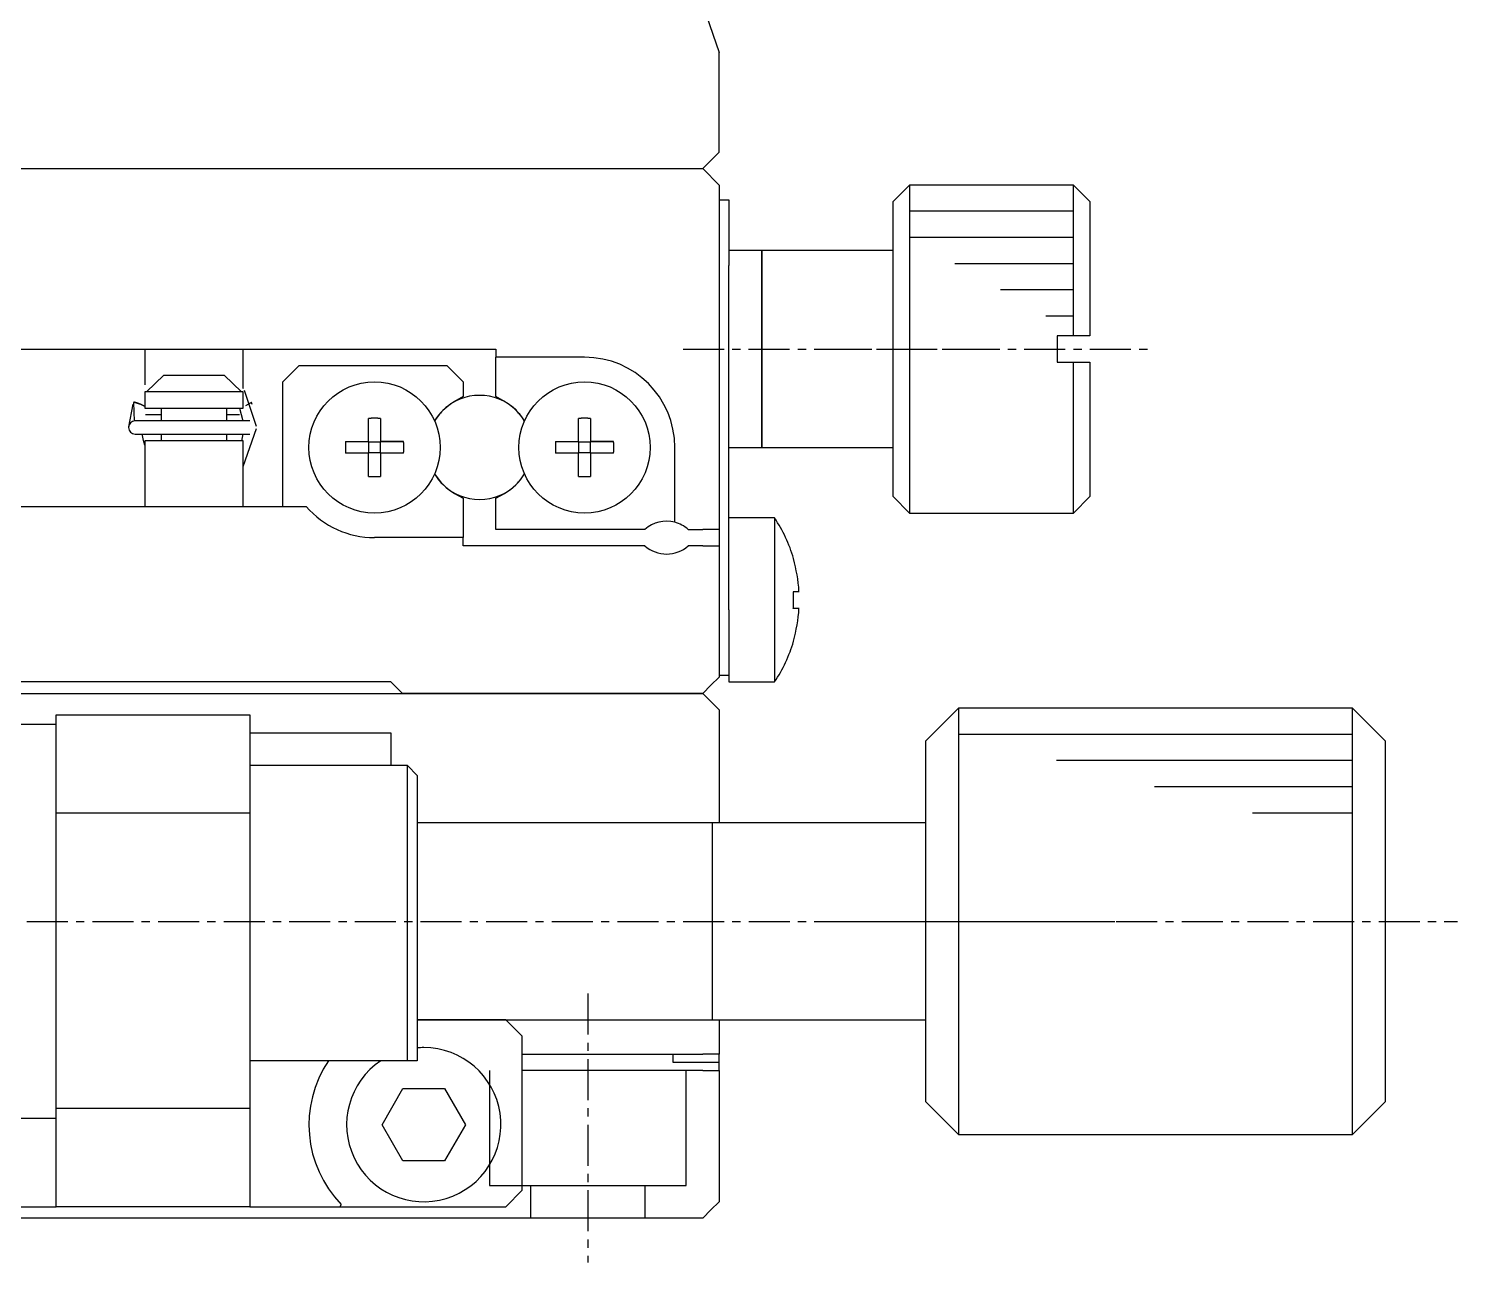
# Model space of a CAD drawing. Extents: x 85 to 291, y 58 to 217.
# Drawn here: x 247.05 to 290.6, y 106.46 to 144.08 of the extents above; entities that cross this region are included whole.
import ezdxf

# ---------------------------------------------------------------- set-up
doc = ezdxf.new("R2010")
doc.units = 0
doc.linetypes.add('CENTER', pattern=[2, 1.25, -0.25, 0.25, -0.25])
doc.layers.get('0').update_dxf_attribs({"linetype": 'CONTINUOUS'})
doc.layers.add('CENTER', color=1, linetype='CENTER')

msp = doc.modelspace()

# ---------------------------------------------------------------- linework, layer by layer
at = {"color": 7, "linetype": 'CONTINUOUS'}
for p, q in [((266.848, 146.994), (268.098, 143.348)), ((268.098, 140.306), (268.098, 143.348)), ((268.098, 140.306), (267.598, 139.806)), ((237.598, 139.806), (267.598, 139.806)), ((245.398, 139.806), (253.398, 139.806)), ((253.398, 139.806), (267.598, 139.806)), ((268.098, 139.306), (267.598, 139.806)), ((268.098, 139.306), (268.098, 128.806)), ((273.898, 139.306), (273.398, 138.806)), ((273.898, 139.306), (273.898, 129.306)), ((278.898, 139.306), (273.898, 139.306)), ((278.898, 134.706), (278.898, 139.306)), ((279.398, 138.806), (278.898, 139.306)), ((268.098, 138.856), (268.398, 138.856)), ((268.398, 138.856), (268.398, 136.856)), ((273.398, 129.806), (273.398, 138.806)), ((279.398, 138.806), (279.398, 134.706)), ((269.398, 137.306), (268.398, 137.306)), ((269.398, 131.306), (269.398, 137.306)), ((269.398, 137.306), (269.398, 131.306)), ((273.398, 137.306), (269.398, 137.306)), ((268.398, 126.356), (268.398, 136.856)), ((278.898, 134.706), (278.398, 134.706)), ((278.398, 134.706), (278.398, 133.906)), ((279.398, 134.706), (278.898, 134.706)), ((242.798, 134.306), (250.798, 134.306)), ((250.598, 134.306), (250.598, 133.211)), ((250.798, 134.306), (261.298, 134.306)), ((253.598, 133.098), (253.598, 134.306)), ((261.298, 134.306), (261.298, 134.056)), ((255.298, 133.806), (254.798, 133.306)), ((255.298, 133.806), (259.798, 133.806)), ((260.298, 133.306), (259.798, 133.806)), ((261.298, 132.857), (261.298, 134.056)), ((263.998, 134.056), (261.298, 134.056)), ((278.398, 133.906), (278.898, 133.906)), ((278.898, 133.906), (279.398, 133.906)), ((278.898, 129.306), (278.898, 133.906)), ((279.398, 133.906), (279.398, 129.806)), ((250.652, 133.006), (251.181, 133.506)), ((251.181, 133.506), (253.014, 133.506)), ((253.014, 133.506), (253.543, 133.006)), ((254.798, 129.506), (254.798, 133.306)), ((260.298, 133.306), (260.298, 132.857)), ((250.598, 133.006), (250.598, 132.506)), ((250.652, 133.006), (250.598, 133.006)), ((253.543, 133.006), (250.652, 133.006)), ((253.598, 133.006), (253.543, 133.006)), ((253.598, 133.096), (253.598, 133.097)), ((253.598, 132.506), (253.598, 133.006)), ((253.999, 131.94), (253.637, 133.045)), ((260.298, 132.857), (260.038, 132.707)), ((261.558, 132.707), (261.298, 132.857)), ((250.235, 132.62), (250.102, 131.938)), ((250.256, 132.676), (250.269, 132.11)), ((250.262, 132.686), (250.258, 132.676)), ((250.261, 132.685), (250.495, 132.617)), ((250.495, 132.617), (250.598, 132.56)), ((250.598, 132.506), (253.598, 132.506)), ((251.098, 132.506), (251.098, 132.113)), ((253.098, 132.113), (253.098, 132.506)), ((253.484, 132.506), (253.589, 132.113)), ((253.68, 132.585), (253.84, 132.679)), ((253.83, 132.668), (253.845, 132.675)), ((253.841, 132.684), (253.839, 132.686)), ((253.866, 132.619), (253.845, 132.676)), ((253.801, 132.113), (250.301, 132.113)), ((250.619, 132.306), (251.098, 132.306)), ((253.098, 132.306), (253.482, 132.306)), ((257.418, 131.486), (257.418, 132.193)), ((257.778, 132.193), (257.778, 131.486)), ((263.818, 131.486), (263.818, 132.193)), ((264.178, 132.193), (264.178, 131.486)), ((250.301, 131.713), (253.801, 131.713)), ((250.562, 131.478), (250.512, 131.713)), ((250.598, 131.506), (250.598, 129.506)), ((253.598, 131.506), (250.598, 131.506)), ((251.098, 131.713), (251.098, 131.506)), ((253.098, 131.506), (253.098, 131.713)), ((253.589, 131.713), (253.548, 131.506)), ((253.598, 130.729), (253.999, 131.883)), ((253.598, 129.506), (253.598, 131.506)), ((250.597, 131.371), (250.562, 131.478)), ((256.711, 131.486), (257.418, 131.486)), ((256.711, 131.486), (257.418, 131.486)), ((257.418, 131.126), (256.711, 131.126)), ((257.428, 131.476), (257.418, 131.486)), ((257.428, 131.137), (257.418, 131.126)), ((257.418, 130.42), (257.418, 131.126)), ((257.428, 131.476), (257.767, 131.476)), ((257.428, 131.137), (257.428, 131.476)), ((257.767, 131.137), (257.428, 131.137)), ((257.767, 131.476), (257.778, 131.486)), ((257.767, 131.476), (257.767, 131.137)), ((257.767, 131.137), (257.778, 131.126)), ((258.484, 131.486), (257.778, 131.486)), ((257.778, 131.486), (258.484, 131.486)), ((258.484, 131.126), (257.778, 131.126)), ((257.778, 131.126), (257.778, 130.42)), ((263.111, 131.486), (263.818, 131.486)), ((263.111, 131.486), (263.818, 131.486)), ((263.818, 131.126), (263.111, 131.126)), ((263.828, 131.476), (263.818, 131.486)), ((263.828, 131.137), (263.818, 131.126)), ((263.818, 130.42), (263.818, 131.126)), ((263.828, 131.476), (264.167, 131.476)), ((263.828, 131.137), (263.828, 131.476)), ((264.167, 131.137), (263.828, 131.137)), ((264.167, 131.476), (264.178, 131.486)), ((264.167, 131.476), (264.167, 131.137)), ((264.167, 131.137), (264.178, 131.126)), ((264.884, 131.486), (264.178, 131.486)), ((264.178, 131.486), (264.884, 131.486)), ((264.884, 131.126), (264.178, 131.126)), ((264.178, 131.126), (264.178, 130.42)), ((266.748, 129.025), (266.748, 131.306)), ((268.398, 131.306), (269.398, 131.306)), ((269.398, 131.306), (273.398, 131.306)), ((260.038, 129.906), (260.298, 129.755)), ((261.298, 129.755), (261.558, 129.906)), ((273.398, 129.806), (273.898, 129.306)), ((278.898, 129.306), (279.398, 129.806)), ((240.677, 129.506), (255.519, 129.506)), ((260.298, 129.755), (260.298, 128.556)), ((261.298, 128.806), (261.298, 129.755)), ((269.789, 129.156), (268.398, 129.156)), ((269.789, 129.156), (269.789, 124.156)), ((273.898, 129.306), (278.898, 129.306)), ((260.298, 128.556), (257.598, 128.556)), ((260.298, 128.306), (260.298, 128.556)), ((265.836, 128.806), (261.298, 128.806)), ((267.159, 128.806), (267.598, 128.806)), ((268.098, 128.806), (267.598, 128.806)), ((268.098, 128.806), (268.098, 128.306)), ((265.836, 128.306), (260.298, 128.306)), ((267.598, 128.306), (267.159, 128.306)), ((267.598, 128.306), (268.098, 128.306)), ((268.098, 128.306), (268.098, 124.306)), ((270.36, 127.915), (270.367, 127.918)), ((270.36, 126.916), (270.533, 126.916)), ((268.398, 126.356), (268.398, 124.356)), ((270.533, 126.396), (270.36, 126.396)), ((270.367, 125.394), (270.36, 125.398)), ((258.098, 124.156), (238.098, 124.156)), ((258.098, 124.156), (258.448, 123.806)), ((268.098, 124.306), (267.848, 124.056)), ((268.398, 124.356), (268.098, 124.356)), ((268.398, 124.356), (268.398, 124.156)), ((268.398, 124.156), (269.789, 124.156)), ((237.748, 123.806), (249.598, 123.806)), ((249.598, 123.806), (258.448, 123.806)), ((258.448, 123.806), (265.398, 123.806)), ((265.398, 123.806), (258.448, 123.806)), ((265.398, 123.806), (265.598, 123.806)), ((265.598, 123.806), (265.398, 123.806)), ((265.598, 123.806), (267.598, 123.806)), ((267.598, 123.806), (265.598, 123.806)), ((267.848, 124.056), (267.598, 123.806)), ((268.098, 123.306), (267.598, 123.806)), ((268.098, 123.306), (268.098, 119.856)), ((275.398, 123.356), (274.398, 122.356)), ((275.398, 123.356), (275.398, 116.797)), ((287.398, 123.356), (275.398, 123.356)), ((287.398, 110.356), (287.398, 123.356)), ((288.398, 122.356), (287.398, 123.356)), ((247.898, 122.856), (244.398, 122.856)), ((247.898, 123.156), (253.798, 123.156)), ((247.898, 120.156), (247.898, 123.156)), ((253.798, 123.156), (253.798, 120.156)), ((253.798, 122.606), (258.098, 122.606)), ((258.098, 122.606), (258.098, 121.606)), ((274.398, 116.806), (274.398, 122.356)), ((288.398, 122.356), (288.398, 111.356)), ((258.598, 121.606), (253.798, 121.606)), ((258.598, 112.606), (258.598, 121.606)), ((258.898, 121.306), (258.598, 121.606)), ((258.898, 121.306), (258.898, 112.606)), ((247.898, 111.156), (247.898, 120.156)), ((253.798, 120.156), (247.898, 120.156)), ((253.798, 120.156), (253.798, 111.156)), ((267.898, 119.856), (258.898, 119.856)), ((267.898, 119.856), (267.893, 119.856)), ((267.898, 116.856), (267.898, 119.856)), ((274.398, 119.856), (267.898, 119.856)), ((267.903, 119.856), (267.898, 119.856)), ((267.898, 113.856), (267.898, 116.856)), ((274.398, 111.356), (274.398, 116.806)), ((275.398, 116.797), (275.398, 110.356)), ((258.898, 113.856), (267.903, 113.856)), ((261.598, 113.856), (258.898, 113.856)), ((262.098, 113.356), (261.598, 113.856)), ((267.893, 113.856), (274.398, 113.856)), ((268.098, 113.856), (268.098, 112.806)), ((262.098, 112.106), (262.098, 113.356)), ((262.098, 112.806), (267.598, 112.806)), ((266.698, 112.556), (266.698, 112.806)), ((268.098, 112.806), (267.598, 112.806)), ((268.098, 112.556), (268.098, 112.806)), ((258.598, 112.606), (253.798, 112.606)), ((258.898, 112.606), (258.598, 112.606)), ((268.098, 112.556), (266.698, 112.556)), ((268.098, 112.306), (268.098, 112.556)), ((267.598, 112.306), (262.098, 112.306)), ((262.098, 108.656), (262.098, 112.106)), ((267.598, 112.306), (268.098, 112.306)), ((268.098, 112.306), (268.098, 109.506)), ((257.828, 110.656), (258.463, 111.756)), ((258.463, 111.756), (259.733, 111.756)), ((259.733, 111.756), (260.368, 110.656)), ((247.898, 111.156), (253.798, 111.156)), ((247.898, 108.156), (247.898, 111.156)), ((253.798, 111.156), (253.798, 108.156)), ((274.398, 111.356), (275.398, 110.356)), ((287.398, 110.356), (288.398, 111.356)), ((244.398, 110.856), (247.898, 110.856)), ((258.463, 109.556), (257.828, 110.656)), ((260.368, 110.656), (259.733, 109.556)), ((275.398, 110.356), (287.398, 110.356)), ((259.733, 109.556), (258.463, 109.556)), ((268.098, 109.506), (268.098, 108.306)), ((261.598, 108.156), (262.098, 108.656)), ((245.145, 108.156), (247.898, 108.156)), ((253.798, 108.156), (247.898, 108.156)), ((253.798, 108.156), (256.55, 108.156)), ((256.55, 108.156), (256.58, 108.225)), ((256.55, 108.156), (261.598, 108.156)), ((267.598, 107.806), (267.848, 108.056)), ((268.098, 108.306), (267.848, 108.056)), ((267.598, 107.806), (228.598, 107.806))]:
    msp.add_line(p, q, dxfattribs=at)
at = {"color": 3, "linetype": 'CONTINUOUS'}
for p, q in [((278.898, 138.506), (273.898, 138.506)), ((278.898, 137.706), (273.898, 137.706)), ((278.898, 136.906), (275.283, 136.906)), ((278.898, 136.106), (276.669, 136.106)), ((278.898, 135.306), (278.055, 135.306)), ((287.398, 122.556), (275.398, 122.556)), ((287.398, 121.756), (278.383, 121.756)), ((287.398, 120.956), (281.369, 120.956)), ((287.398, 120.156), (284.355, 120.156)), ((261.098, 112.306), (261.098, 108.806)), ((267.098, 108.806), (267.098, 112.306)), ((261.098, 108.806), (267.098, 108.806)), ((262.348, 108.806), (262.348, 107.806)), ((265.848, 107.806), (265.848, 108.806))]:
    msp.add_line(p, q, dxfattribs=at)
at = {"color": 7, "linetype": 'CONTINUOUS'}
for points in [[(250.258, 132.677, 0), (250.258, 132.677, 0), (250.258, 132.677, 0), (250.258, 132.677, 0), (250.258, 132.677, 0), (250.258, 132.677, 0), (250.258, 132.677, 0), (250.258, 132.677, 0), (250.258, 132.677, 0), (250.258, 132.677, 0), (250.258, 132.677, 0), (250.258, 132.677, 0), (250.258, 132.677, 0), (250.256, 132.677, 0), (250.256, 132.677, 0), (250.256, 132.677, 0), (250.256, 132.677, 0), (250.256, 132.677, 0), (250.256, 132.677, 0), (250.256, 132.677, 0), (250.256, 132.677, 0), (250.256, 132.677, 0), (250.256, 132.677, 0), (250.256, 132.677, 0), (250.256, 132.677, 0), (250.256, 132.677, 0), (250.256, 132.677, 0), (250.256, 132.677, 0), (250.256, 132.677, 0), (250.256, 132.677, 0), (250.256, 132.677, 0), (250.256, 132.677, 0), (250.256, 132.677, 0), (250.256, 132.677, 0), (250.256, 132.677, 0), (250.256, 132.677, 0), (250.256, 132.677, 0), (250.256, 132.677, 0), (250.256, 132.677, 0), (250.256, 132.677, 0), (250.256, 132.677, 0), (250.256, 132.677, 0), (250.256, 132.677, 0), (250.256, 132.677, 0), (250.256, 132.677, 0), (250.256, 132.677, 0), (250.256, 132.677, 0), (250.256, 132.677, 0), (250.256, 132.677, 0), (250.256, 132.677, 0), (250.256, 132.677, 0), (250.256, 132.677, 0), (250.256, 132.677, 0), (250.256, 132.677, 0), (250.256, 132.677, 0), (250.256, 132.677, 0), (250.256, 132.677, 0), (250.256, 132.677, 0), (250.256, 132.677, 0), (250.256, 132.677, 0), (250.256, 132.677, 0), (250.256, 132.677, 0), (250.256, 132.677, 0), (250.256, 132.677, 0), (250.256, 132.677, 0), (250.256, 132.677, 0), (250.256, 132.677, 0), (250.256, 132.677, 0), (250.256, 132.677, 0), (250.256, 132.677, 0), (250.256, 132.677, 0), (250.256, 132.677, 0), (250.256, 132.677, 0), (250.256, 132.677, 0), (250.256, 132.677, 0), (250.256, 132.677, 0), (250.256, 132.677, 0), (250.256, 132.677, 0), (250.256, 132.677, 0), (250.256, 132.677, 0), (250.256, 132.677, 0), (250.256, 132.677, 0), (250.256, 132.677, 0), (250.256, 132.677, 0), (250.256, 132.677, 0), (250.256, 132.677, 0), (250.256, 132.677, 0), (250.256, 132.677, 0), (250.256, 132.677, 0), (250.256, 132.677, 0), (250.256, 132.677, 0), (250.256, 132.677, 0), (250.256, 132.677, 0), (250.256, 132.677, 0), (250.256, 132.677, 0), (250.256, 132.677, 0), (250.256, 132.677, 0), (250.256, 132.677, 0), (250.256, 132.677, 0), (250.256, 132.677, 0), (250.256, 132.677, 0), (250.256, 132.677, 0), (250.256, 132.677, 0), (250.256, 132.677, 0), (250.256, 132.677, 0), (250.256, 132.677, 0), (250.256, 132.677, 0), (250.256, 132.677, 0), (250.256, 132.677, 0), (250.256, 132.677, 0), (250.256, 132.677, 0), (250.256, 132.677, 0), (250.256, 132.677, 0), (250.256, 132.677, 0), (250.256, 132.677, 0), (250.256, 132.677, 0), (250.256, 132.677, 0), (250.256, 132.677, 0), (250.256, 132.677, 0), (250.256, 132.677, 0), (250.256, 132.677, 0), (250.256, 132.677, 0), (250.256, 132.677, 0), (250.256, 132.677, 0), (250.256, 132.677, 0), (250.256, 132.677, 0), (250.256, 132.677, 0), (250.256, 132.677, 0), (250.256, 132.677, 0)], [(250.262, 132.681, 0), (250.262, 132.679, 0), (250.262, 132.679, 0), (250.262, 132.679, 0), (250.262, 132.679, 0), (250.262, 132.679, 0), (250.262, 132.679, 0), (250.262, 132.679, 0), (250.262, 132.679, 0), (250.262, 132.679, 0), (250.262, 132.679, 0), (250.262, 132.679, 0), (250.262, 132.679, 0), (250.262, 132.679, 0), (250.262, 132.679, 0), (250.262, 132.679, 0), (250.262, 132.679, 0), (250.262, 132.679, 0), (250.262, 132.679, 0), (250.262, 132.679, 0), (250.262, 132.679, 0), (250.262, 132.679, 0), (250.262, 132.679, 0), (250.262, 132.679, 0), (250.262, 132.679, 0), (250.262, 132.679, 0), (250.262, 132.679, 0), (250.262, 132.679, 0), (250.262, 132.679, 0), (250.262, 132.679, 0), (250.26, 132.679, 0), (250.26, 132.679, 0), (250.26, 132.679, 0), (250.26, 132.679, 0), (250.26, 132.679, 0), (250.26, 132.679, 0), (250.26, 132.679, 0), (250.26, 132.679, 0), (250.26, 132.679, 0), (250.26, 132.679, 0), (250.26, 132.679, 0), (250.26, 132.679, 0), (250.26, 132.679, 0), (250.26, 132.679, 0), (250.26, 132.679, 0), (250.26, 132.679, 0), (250.26, 132.679, 0), (250.26, 132.679, 0), (250.26, 132.679, 0), (250.26, 132.679, 0), (250.26, 132.679, 0), (250.26, 132.679, 0), (250.26, 132.679, 0), (250.26, 132.679, 0), (250.26, 132.679, 0), (250.26, 132.679, 0), (250.26, 132.679, 0), (250.26, 132.679, 0), (250.26, 132.679, 0), (250.26, 132.679, 0), (250.26, 132.679, 0), (250.26, 132.679, 0), (250.26, 132.679, 0), (250.26, 132.679, 0), (250.26, 132.679, 0), (250.26, 132.679, 0), (250.26, 132.679, 0), (250.26, 132.679, 0), (250.26, 132.679, 0), (250.258, 132.679, 0), (250.258, 132.679, 0), (250.258, 132.679, 0), (250.258, 132.679, 0), (250.258, 132.679, 0), (250.258, 132.679, 0), (250.258, 132.679, 0), (250.258, 132.679, 0), (250.258, 132.679, 0), (250.258, 132.679, 0), (250.258, 132.679, 0), (250.258, 132.679, 0), (250.258, 132.679, 0), (250.258, 132.679, 0), (250.258, 132.679, 0), (250.258, 132.679, 0), (250.258, 132.679, 0), (250.258, 132.679, 0), (250.258, 132.679, 0), (250.258, 132.679, 0), (250.258, 132.679, 0), (250.258, 132.679, 0), (250.258, 132.677, 0), (250.258, 132.677, 0), (250.258, 132.677, 0), (250.258, 132.677, 0), (250.258, 132.677, 0), (250.258, 132.677, 0), (250.258, 132.677, 0), (250.258, 132.677, 0), (250.258, 132.677, 0), (250.258, 132.677, 0), (250.258, 132.677, 0), (250.258, 132.677, 0), (250.258, 132.677, 0), (250.258, 132.677, 0), (250.258, 132.677, 0), (250.258, 132.677, 0), (250.258, 132.677, 0), (250.258, 132.677, 0), (250.258, 132.677, 0), (250.258, 132.677, 0), (250.258, 132.677, 0), (250.258, 132.677, 0), (250.258, 132.677, 0), (250.258, 132.677, 0), (250.258, 132.677, 0), (250.258, 132.677, 0), (250.258, 132.677, 0), (250.258, 132.677, 0), (250.258, 132.677, 0), (250.258, 132.677, 0), (250.258, 132.677, 0), (250.258, 132.677, 0), (250.258, 132.677, 0), (250.258, 132.677, 0), (250.258, 132.677, 0), (250.258, 132.677, 0), (250.258, 132.677, 0), (250.258, 132.677, 0)], [(250.598, 132.549, 0), (250.596, 132.551, 0), (250.594, 132.551, 0), (250.592, 132.553, 0), (250.59, 132.555, 0), (250.588, 132.555, 0), (250.586, 132.557, 0), (250.584, 132.559, 0), (250.582, 132.559, 0), (250.58, 132.561, 0), (250.578, 132.563, 0), (250.576, 132.563, 0), (250.574, 132.565, 0), (250.57, 132.567, 0), (250.568, 132.567, 0), (250.566, 132.569, 0), (250.564, 132.571, 0), (250.562, 132.571, 0), (250.558, 132.573, 0), (250.556, 132.575, 0), (250.554, 132.577, 0), (250.55, 132.577, 0), (250.548, 132.579, 0), (250.546, 132.581, 0), (250.542, 132.583, 0), (250.54, 132.583, 0), (250.536, 132.585, 0), (250.534, 132.587, 0), (250.532, 132.589, 0), (250.528, 132.589, 0), (250.526, 132.591, 0), (250.522, 132.593, 0), (250.52, 132.595, 0), (250.516, 132.595, 0), (250.514, 132.597, 0), (250.51, 132.599, 0), (250.506, 132.601, 0), (250.504, 132.601, 0), (250.5, 132.603, 0), (250.498, 132.605, 0), (250.494, 132.607, 0), (250.49, 132.607, 0), (250.488, 132.609, 0), (250.484, 132.611, 0), (250.482, 132.613, 0), (250.478, 132.613, 0), (250.474, 132.615, 0), (250.472, 132.617, 0), (250.468, 132.617, 0), (250.464, 132.619, 0), (250.462, 132.621, 0), (250.458, 132.623, 0), (250.454, 132.623, 0), (250.452, 132.625, 0), (250.448, 132.627, 0), (250.444, 132.627, 0), (250.442, 132.629, 0), (250.438, 132.631, 0), (250.434, 132.633, 0), (250.432, 132.633, 0), (250.428, 132.635, 0), (250.424, 132.637, 0), (250.422, 132.637, 0), (250.418, 132.639, 0), (250.414, 132.641, 0), (250.412, 132.641, 0), (250.408, 132.643, 0), (250.404, 132.643, 0), (250.402, 132.645, 0), (250.398, 132.647, 0), (250.394, 132.647, 0), (250.392, 132.649, 0), (250.388, 132.649, 0), (250.386, 132.651, 0), (250.382, 132.653, 0), (250.378, 132.653, 0), (250.376, 132.655, 0), (250.372, 132.655, 0), (250.37, 132.657, 0), (250.366, 132.657, 0), (250.364, 132.659, 0), (250.36, 132.659, 0), (250.358, 132.661, 0), (250.354, 132.661, 0), (250.352, 132.663, 0), (250.348, 132.663, 0), (250.346, 132.665, 0), (250.342, 132.665, 0), (250.34, 132.667, 0), (250.338, 132.667, 0), (250.334, 132.667, 0), (250.332, 132.669, 0), (250.33, 132.669, 0), (250.326, 132.671, 0), (250.324, 132.671, 0), (250.322, 132.671, 0), (250.318, 132.673, 0), (250.316, 132.673, 0), (250.314, 132.673, 0), (250.312, 132.675, 0), (250.308, 132.675, 0), (250.306, 132.675, 0), (250.304, 132.675, 0), (250.302, 132.677, 0), (250.3, 132.677, 0), (250.298, 132.677, 0), (250.296, 132.677, 0), (250.294, 132.679, 0), (250.292, 132.679, 0), (250.29, 132.679, 0), (250.288, 132.679, 0), (250.286, 132.679, 0), (250.284, 132.679, 0), (250.282, 132.679, 0), (250.28, 132.681, 0), (250.28, 132.681, 0), (250.278, 132.681, 0), (250.276, 132.681, 0), (250.274, 132.681, 0), (250.274, 132.681, 0), (250.272, 132.681, 0), (250.27, 132.681, 0), (250.27, 132.681, 0), (250.268, 132.681, 0), (250.266, 132.681, 0), (250.266, 132.681, 0), (250.264, 132.681, 0), (250.264, 132.681, 0), (250.262, 132.681, 0)], [(253.846, 132.675, 0), (253.846, 132.675, 0), (253.846, 132.675, 0), (253.846, 132.675, 0), (253.846, 132.675, 0), (253.846, 132.675, 0), (253.846, 132.675, 0), (253.846, 132.675, 0), (253.846, 132.675, 0), (253.846, 132.675, 0), (253.846, 132.675, 0), (253.846, 132.675, 0), (253.846, 132.675, 0), (253.846, 132.675, 0), (253.846, 132.675, 0), (253.846, 132.675, 0), (253.846, 132.675, 0), (253.846, 132.675, 0), (253.846, 132.675, 0), (253.846, 132.675, 0), (253.846, 132.675, 0), (253.846, 132.675, 0), (253.846, 132.675, 0), (253.846, 132.675, 0), (253.846, 132.675, 0), (253.846, 132.675, 0), (253.846, 132.675, 0), (253.846, 132.675, 0), (253.846, 132.675, 0), (253.846, 132.677, 0), (253.846, 132.677, 0), (253.846, 132.677, 0), (253.846, 132.677, 0), (253.846, 132.677, 0), (253.846, 132.677, 0), (253.846, 132.677, 0), (253.846, 132.677, 0), (253.846, 132.677, 0), (253.846, 132.677, 0), (253.846, 132.677, 0), (253.846, 132.677, 0), (253.846, 132.677, 0), (253.846, 132.677, 0), (253.846, 132.677, 0), (253.846, 132.677, 0), (253.844, 132.677, 0), (253.844, 132.677, 0), (253.844, 132.677, 0), (253.844, 132.677, 0), (253.844, 132.677, 0), (253.844, 132.677, 0), (253.844, 132.677, 0), (253.844, 132.677, 0), (253.844, 132.677, 0), (253.844, 132.677, 0), (253.844, 132.677, 0), (253.844, 132.677, 0), (253.844, 132.677, 0), (253.844, 132.677, 0), (253.844, 132.677, 0), (253.844, 132.677, 0), (253.844, 132.677, 0), (253.844, 132.677, 0), (253.844, 132.677, 0), (253.844, 132.677, 0), (253.844, 132.677, 0), (253.844, 132.677, 0), (253.844, 132.677, 0), (253.844, 132.677, 0), (253.844, 132.677, 0), (253.844, 132.677, 0), (253.844, 132.677, 0), (253.844, 132.677, 0), (253.844, 132.677, 0), (253.844, 132.677, 0), (253.844, 132.677, 0), (253.844, 132.679, 0), (253.844, 132.679, 0), (253.844, 132.679, 0), (253.844, 132.679, 0), (253.844, 132.679, 0), (253.844, 132.679, 0), (253.844, 132.679, 0), (253.844, 132.679, 0), (253.844, 132.679, 0), (253.844, 132.679, 0), (253.844, 132.679, 0), (253.844, 132.679, 0), (253.844, 132.679, 0), (253.844, 132.679, 0), (253.844, 132.679, 0), (253.844, 132.679, 0), (253.844, 132.679, 0), (253.842, 132.679, 0), (253.842, 132.679, 0), (253.842, 132.679, 0), (253.842, 132.679, 0), (253.842, 132.679, 0), (253.842, 132.679, 0), (253.842, 132.679, 0), (253.842, 132.679, 0), (253.842, 132.679, 0), (253.842, 132.679, 0), (253.842, 132.679, 0), (253.842, 132.679, 0), (253.842, 132.679, 0), (253.842, 132.679, 0), (253.842, 132.679, 0), (253.842, 132.679, 0), (253.842, 132.679, 0), (253.842, 132.679, 0), (253.842, 132.679, 0), (253.842, 132.679, 0), (253.842, 132.679, 0), (253.842, 132.679, 0), (253.842, 132.679, 0), (253.842, 132.679, 0), (253.842, 132.679, 0), (253.842, 132.679, 0), (253.842, 132.679, 0), (253.842, 132.679, 0), (253.842, 132.679, 0), (253.842, 132.679, 0), (253.842, 132.679, 0), (253.84, 132.679, 0), (253.84, 132.679, 0), (253.84, 132.679, 0), (253.84, 132.679, 0), (253.84, 132.679, 0)], [(257.778, 132.193, 0), (257.776, 132.193, 0), (257.772, 132.193, 0), (257.77, 132.193, 0), (257.766, 132.193, 0), (257.764, 132.193, 0), (257.762, 132.193, 0), (257.758, 132.193, 0), (257.756, 132.193, 0), (257.752, 132.193, 0), (257.75, 132.193, 0), (257.748, 132.193, 0), (257.744, 132.193, 0), (257.742, 132.193, 0), (257.738, 132.193, 0), (257.736, 132.193, 0), (257.732, 132.193, 0), (257.73, 132.193, 0), (257.728, 132.193, 0), (257.724, 132.193, 0), (257.722, 132.193, 0), (257.718, 132.193, 0), (257.716, 132.193, 0), (257.714, 132.193, 0), (257.71, 132.193, 0), (257.708, 132.193, 0), (257.704, 132.193, 0), (257.702, 132.193, 0), (257.7, 132.195, 0), (257.696, 132.195, 0), (257.694, 132.195, 0), (257.69, 132.195, 0), (257.688, 132.195, 0), (257.686, 132.195, 0), (257.682, 132.195, 0), (257.68, 132.195, 0), (257.676, 132.195, 0), (257.674, 132.195, 0), (257.672, 132.195, 0), (257.668, 132.195, 0), (257.666, 132.195, 0), (257.662, 132.195, 0), (257.66, 132.195, 0), (257.658, 132.195, 0), (257.654, 132.195, 0), (257.652, 132.195, 0), (257.648, 132.195, 0), (257.646, 132.195, 0), (257.642, 132.195, 0), (257.64, 132.195, 0), (257.638, 132.195, 0), (257.634, 132.195, 0), (257.632, 132.195, 0), (257.628, 132.195, 0), (257.626, 132.195, 0), (257.624, 132.195, 0), (257.62, 132.195, 0), (257.618, 132.195, 0), (257.614, 132.195, 0), (257.612, 132.195, 0), (257.61, 132.195, 0), (257.606, 132.195, 0), (257.604, 132.195, 0), (257.6, 132.195, 0), (257.598, 132.195, 0), (257.596, 132.195, 0), (257.592, 132.195, 0), (257.59, 132.195, 0), (257.586, 132.195, 0), (257.584, 132.195, 0), (257.582, 132.195, 0), (257.578, 132.195, 0), (257.576, 132.195, 0), (257.572, 132.195, 0), (257.57, 132.195, 0), (257.566, 132.195, 0), (257.564, 132.195, 0), (257.562, 132.195, 0), (257.558, 132.195, 0), (257.556, 132.195, 0), (257.552, 132.195, 0), (257.55, 132.195, 0), (257.548, 132.195, 0), (257.544, 132.195, 0), (257.542, 132.195, 0), (257.538, 132.195, 0), (257.536, 132.195, 0), (257.534, 132.195, 0), (257.53, 132.195, 0), (257.528, 132.195, 0), (257.524, 132.195, 0), (257.522, 132.195, 0), (257.52, 132.195, 0), (257.516, 132.195, 0), (257.514, 132.195, 0), (257.51, 132.195, 0), (257.508, 132.195, 0), (257.506, 132.195, 0), (257.502, 132.195, 0), (257.5, 132.195, 0), (257.496, 132.195, 0), (257.494, 132.193, 0), (257.492, 132.193, 0), (257.488, 132.193, 0), (257.486, 132.193, 0), (257.482, 132.193, 0), (257.48, 132.193, 0), (257.476, 132.193, 0), (257.474, 132.193, 0), (257.472, 132.193, 0), (257.468, 132.193, 0), (257.466, 132.193, 0), (257.462, 132.193, 0), (257.46, 132.193, 0), (257.458, 132.193, 0), (257.454, 132.193, 0), (257.452, 132.193, 0), (257.448, 132.193, 0), (257.446, 132.193, 0), (257.444, 132.193, 0), (257.44, 132.193, 0), (257.438, 132.193, 0), (257.434, 132.193, 0), (257.432, 132.193, 0), (257.43, 132.193, 0), (257.426, 132.193, 0), (257.424, 132.193, 0), (257.42, 132.193, 0), (257.418, 132.193, 0)], [(264.178, 132.193, 0), (264.176, 132.193, 0), (264.172, 132.193, 0), (264.17, 132.193, 0), (264.166, 132.193, 0), (264.164, 132.193, 0), (264.162, 132.193, 0), (264.158, 132.193, 0), (264.156, 132.193, 0), (264.152, 132.193, 0), (264.15, 132.193, 0), (264.148, 132.193, 0), (264.144, 132.193, 0), (264.142, 132.193, 0), (264.138, 132.193, 0), (264.136, 132.193, 0), (264.132, 132.193, 0), (264.13, 132.193, 0), (264.128, 132.193, 0), (264.124, 132.193, 0), (264.122, 132.193, 0), (264.118, 132.193, 0), (264.116, 132.193, 0), (264.114, 132.193, 0), (264.11, 132.193, 0), (264.108, 132.193, 0), (264.104, 132.193, 0), (264.102, 132.193, 0), (264.1, 132.195, 0), (264.096, 132.195, 0), (264.094, 132.195, 0), (264.09, 132.195, 0), (264.088, 132.195, 0), (264.086, 132.195, 0), (264.082, 132.195, 0), (264.08, 132.195, 0), (264.076, 132.195, 0), (264.074, 132.195, 0), (264.072, 132.195, 0), (264.068, 132.195, 0), (264.066, 132.195, 0), (264.062, 132.195, 0), (264.06, 132.195, 0), (264.058, 132.195, 0), (264.054, 132.195, 0), (264.052, 132.195, 0), (264.048, 132.195, 0), (264.046, 132.195, 0), (264.042, 132.195, 0), (264.04, 132.195, 0), (264.038, 132.195, 0), (264.034, 132.195, 0), (264.032, 132.195, 0), (264.028, 132.195, 0), (264.026, 132.195, 0), (264.024, 132.195, 0), (264.02, 132.195, 0), (264.018, 132.195, 0), (264.014, 132.195, 0), (264.012, 132.195, 0), (264.01, 132.195, 0), (264.006, 132.195, 0), (264.004, 132.195, 0), (264, 132.195, 0), (263.998, 132.195, 0), (263.996, 132.195, 0), (263.992, 132.195, 0), (263.99, 132.195, 0), (263.986, 132.195, 0), (263.984, 132.195, 0), (263.982, 132.195, 0), (263.978, 132.195, 0), (263.976, 132.195, 0), (263.972, 132.195, 0), (263.97, 132.195, 0), (263.966, 132.195, 0), (263.964, 132.195, 0), (263.962, 132.195, 0), (263.958, 132.195, 0), (263.956, 132.195, 0), (263.952, 132.195, 0), (263.95, 132.195, 0), (263.948, 132.195, 0), (263.944, 132.195, 0), (263.942, 132.195, 0), (263.938, 132.195, 0), (263.936, 132.195, 0), (263.934, 132.195, 0), (263.93, 132.195, 0), (263.928, 132.195, 0), (263.924, 132.195, 0), (263.922, 132.195, 0), (263.92, 132.195, 0), (263.916, 132.195, 0), (263.914, 132.195, 0), (263.91, 132.195, 0), (263.908, 132.195, 0), (263.906, 132.195, 0), (263.902, 132.195, 0), (263.9, 132.195, 0), (263.896, 132.195, 0), (263.894, 132.193, 0), (263.892, 132.193, 0), (263.888, 132.193, 0), (263.886, 132.193, 0), (263.882, 132.193, 0), (263.88, 132.193, 0), (263.876, 132.193, 0), (263.874, 132.193, 0), (263.872, 132.193, 0), (263.868, 132.193, 0), (263.866, 132.193, 0), (263.862, 132.193, 0), (263.86, 132.193, 0), (263.858, 132.193, 0), (263.854, 132.193, 0), (263.852, 132.193, 0), (263.848, 132.193, 0), (263.846, 132.193, 0), (263.844, 132.193, 0), (263.84, 132.193, 0), (263.838, 132.193, 0), (263.834, 132.193, 0), (263.832, 132.193, 0), (263.83, 132.193, 0), (263.826, 132.193, 0), (263.824, 132.193, 0), (263.82, 132.193, 0), (263.818, 132.193, 0)], [(256.712, 131.487, 0), (256.712, 131.483, 0), (256.712, 131.481, 0), (256.712, 131.477, 0), (256.712, 131.475, 0), (256.712, 131.473, 0), (256.712, 131.469, 0), (256.712, 131.467, 0), (256.712, 131.463, 0), (256.71, 131.461, 0), (256.71, 131.459, 0), (256.71, 131.455, 0), (256.71, 131.453, 0), (256.71, 131.449, 0), (256.71, 131.447, 0), (256.71, 131.443, 0), (256.71, 131.441, 0), (256.71, 131.439, 0), (256.71, 131.435, 0), (256.71, 131.433, 0), (256.71, 131.429, 0), (256.71, 131.427, 0), (256.71, 131.425, 0), (256.71, 131.421, 0), (256.71, 131.419, 0), (256.71, 131.415, 0), (256.71, 131.413, 0), (256.71, 131.411, 0), (256.71, 131.407, 0), (256.71, 131.405, 0), (256.71, 131.401, 0), (256.71, 131.399, 0), (256.71, 131.397, 0), (256.71, 131.393, 0), (256.71, 131.391, 0), (256.71, 131.387, 0), (256.71, 131.385, 0), (256.71, 131.383, 0), (256.71, 131.379, 0), (256.71, 131.377, 0), (256.71, 131.373, 0), (256.71, 131.371, 0), (256.71, 131.369, 0), (256.71, 131.365, 0), (256.71, 131.363, 0), (256.71, 131.359, 0), (256.71, 131.357, 0), (256.71, 131.353, 0), (256.71, 131.351, 0), (256.71, 131.349, 0), (256.71, 131.345, 0), (256.71, 131.343, 0), (256.71, 131.339, 0), (256.71, 131.337, 0), (256.71, 131.335, 0), (256.71, 131.331, 0), (256.71, 131.329, 0), (256.71, 131.325, 0), (256.71, 131.323, 0), (256.71, 131.321, 0), (256.71, 131.317, 0), (256.71, 131.315, 0), (256.71, 131.311, 0), (256.71, 131.309, 0), (256.71, 131.307, 0), (256.71, 131.303, 0), (256.71, 131.301, 0), (256.71, 131.297, 0), (256.71, 131.295, 0), (256.71, 131.293, 0), (256.71, 131.289, 0), (256.71, 131.287, 0), (256.71, 131.283, 0), (256.71, 131.281, 0), (256.71, 131.277, 0), (256.71, 131.275, 0), (256.71, 131.273, 0), (256.71, 131.269, 0), (256.71, 131.267, 0), (256.71, 131.263, 0), (256.71, 131.261, 0), (256.71, 131.259, 0), (256.71, 131.255, 0), (256.71, 131.253, 0), (256.71, 131.249, 0), (256.71, 131.247, 0), (256.71, 131.245, 0), (256.71, 131.241, 0), (256.71, 131.239, 0), (256.71, 131.235, 0), (256.71, 131.233, 0), (256.71, 131.231, 0), (256.71, 131.227, 0), (256.71, 131.225, 0), (256.71, 131.221, 0), (256.71, 131.219, 0), (256.71, 131.217, 0), (256.71, 131.213, 0), (256.71, 131.211, 0), (256.71, 131.207, 0), (256.71, 131.205, 0), (256.71, 131.203, 0), (256.71, 131.199, 0), (256.71, 131.197, 0), (256.71, 131.193, 0), (256.71, 131.191, 0), (256.71, 131.187, 0), (256.71, 131.185, 0), (256.71, 131.183, 0), (256.71, 131.179, 0), (256.71, 131.177, 0), (256.71, 131.173, 0), (256.71, 131.171, 0), (256.71, 131.169, 0), (256.71, 131.165, 0), (256.71, 131.163, 0), (256.71, 131.159, 0), (256.71, 131.157, 0), (256.71, 131.155, 0), (256.71, 131.151, 0), (256.712, 131.149, 0), (256.712, 131.145, 0), (256.712, 131.143, 0), (256.712, 131.141, 0), (256.712, 131.137, 0), (256.712, 131.135, 0), (256.712, 131.131, 0), (256.712, 131.129, 0), (256.712, 131.127, 0)], [(258.484, 131.127, 0), (258.484, 131.129, 0), (258.484, 131.131, 0), (258.484, 131.135, 0), (258.484, 131.137, 0), (258.484, 131.141, 0), (258.484, 131.143, 0), (258.484, 131.145, 0), (258.484, 131.149, 0), (258.484, 131.151, 0), (258.484, 131.155, 0), (258.484, 131.157, 0), (258.486, 131.159, 0), (258.486, 131.163, 0), (258.486, 131.165, 0), (258.486, 131.169, 0), (258.486, 131.171, 0), (258.486, 131.173, 0), (258.486, 131.177, 0), (258.486, 131.179, 0), (258.486, 131.183, 0), (258.486, 131.185, 0), (258.486, 131.187, 0), (258.486, 131.191, 0), (258.486, 131.193, 0), (258.486, 131.197, 0), (258.486, 131.199, 0), (258.486, 131.203, 0), (258.486, 131.205, 0), (258.486, 131.207, 0), (258.486, 131.211, 0), (258.486, 131.213, 0), (258.486, 131.217, 0), (258.486, 131.219, 0), (258.486, 131.221, 0), (258.486, 131.225, 0), (258.486, 131.227, 0), (258.486, 131.231, 0), (258.486, 131.233, 0), (258.486, 131.235, 0), (258.486, 131.239, 0), (258.486, 131.241, 0), (258.486, 131.245, 0), (258.486, 131.247, 0), (258.486, 131.249, 0), (258.486, 131.253, 0), (258.486, 131.255, 0), (258.486, 131.259, 0), (258.486, 131.261, 0), (258.486, 131.263, 0), (258.486, 131.267, 0), (258.486, 131.269, 0), (258.486, 131.273, 0), (258.486, 131.275, 0), (258.486, 131.277, 0), (258.486, 131.281, 0), (258.486, 131.283, 0), (258.486, 131.287, 0), (258.486, 131.289, 0), (258.486, 131.293, 0), (258.486, 131.295, 0), (258.486, 131.297, 0), (258.486, 131.301, 0), (258.486, 131.303, 0), (258.486, 131.307, 0), (258.486, 131.309, 0), (258.486, 131.311, 0), (258.486, 131.315, 0), (258.486, 131.317, 0), (258.486, 131.321, 0), (258.486, 131.323, 0), (258.486, 131.325, 0), (258.486, 131.329, 0), (258.486, 131.331, 0), (258.486, 131.335, 0), (258.486, 131.337, 0), (258.486, 131.339, 0), (258.486, 131.343, 0), (258.486, 131.345, 0), (258.486, 131.349, 0), (258.486, 131.351, 0), (258.486, 131.353, 0), (258.486, 131.357, 0), (258.486, 131.359, 0), (258.486, 131.363, 0), (258.486, 131.365, 0), (258.486, 131.369, 0), (258.486, 131.371, 0), (258.486, 131.373, 0), (258.486, 131.377, 0), (258.486, 131.379, 0), (258.486, 131.383, 0), (258.486, 131.385, 0), (258.486, 131.387, 0), (258.486, 131.391, 0), (258.486, 131.393, 0), (258.486, 131.397, 0), (258.486, 131.399, 0), (258.486, 131.401, 0), (258.486, 131.405, 0), (258.486, 131.407, 0), (258.486, 131.411, 0), (258.486, 131.413, 0), (258.486, 131.415, 0), (258.486, 131.419, 0), (258.486, 131.421, 0), (258.486, 131.425, 0), (258.486, 131.427, 0), (258.486, 131.429, 0), (258.486, 131.433, 0), (258.486, 131.435, 0), (258.486, 131.439, 0), (258.486, 131.441, 0), (258.486, 131.443, 0), (258.486, 131.447, 0), (258.486, 131.449, 0), (258.486, 131.453, 0), (258.484, 131.455, 0), (258.484, 131.459, 0), (258.484, 131.461, 0), (258.484, 131.463, 0), (258.484, 131.467, 0), (258.484, 131.469, 0), (258.484, 131.473, 0), (258.484, 131.475, 0), (258.484, 131.477, 0), (258.484, 131.481, 0), (258.484, 131.483, 0), (258.484, 131.487, 0)], [(263.112, 131.487, 0), (263.112, 131.483, 0), (263.112, 131.481, 0), (263.112, 131.477, 0), (263.112, 131.475, 0), (263.112, 131.473, 0), (263.112, 131.469, 0), (263.112, 131.467, 0), (263.112, 131.463, 0), (263.11, 131.461, 0), (263.11, 131.459, 0), (263.11, 131.455, 0), (263.11, 131.453, 0), (263.11, 131.449, 0), (263.11, 131.447, 0), (263.11, 131.443, 0), (263.11, 131.441, 0), (263.11, 131.439, 0), (263.11, 131.435, 0), (263.11, 131.433, 0), (263.11, 131.429, 0), (263.11, 131.427, 0), (263.11, 131.425, 0), (263.11, 131.421, 0), (263.11, 131.419, 0), (263.11, 131.415, 0), (263.11, 131.413, 0), (263.11, 131.411, 0), (263.11, 131.407, 0), (263.11, 131.405, 0), (263.11, 131.401, 0), (263.11, 131.399, 0), (263.11, 131.397, 0), (263.11, 131.393, 0), (263.11, 131.391, 0), (263.11, 131.387, 0), (263.11, 131.385, 0), (263.11, 131.383, 0), (263.11, 131.379, 0), (263.11, 131.377, 0), (263.11, 131.373, 0), (263.11, 131.371, 0), (263.11, 131.369, 0), (263.11, 131.365, 0), (263.11, 131.363, 0), (263.11, 131.359, 0), (263.11, 131.357, 0), (263.11, 131.353, 0), (263.11, 131.351, 0), (263.11, 131.349, 0), (263.11, 131.345, 0), (263.11, 131.343, 0), (263.11, 131.339, 0), (263.11, 131.337, 0), (263.11, 131.335, 0), (263.11, 131.331, 0), (263.11, 131.329, 0), (263.11, 131.325, 0), (263.11, 131.323, 0), (263.11, 131.321, 0), (263.11, 131.317, 0), (263.11, 131.315, 0), (263.11, 131.311, 0), (263.11, 131.309, 0), (263.11, 131.307, 0), (263.11, 131.303, 0), (263.11, 131.301, 0), (263.11, 131.297, 0), (263.11, 131.295, 0), (263.11, 131.293, 0), (263.11, 131.289, 0), (263.11, 131.287, 0), (263.11, 131.283, 0), (263.11, 131.281, 0), (263.11, 131.277, 0), (263.11, 131.275, 0), (263.11, 131.273, 0), (263.11, 131.269, 0), (263.11, 131.267, 0), (263.11, 131.263, 0), (263.11, 131.261, 0), (263.11, 131.259, 0), (263.11, 131.255, 0), (263.11, 131.253, 0), (263.11, 131.249, 0), (263.11, 131.247, 0), (263.11, 131.245, 0), (263.11, 131.241, 0), (263.11, 131.239, 0), (263.11, 131.235, 0), (263.11, 131.233, 0), (263.11, 131.231, 0), (263.11, 131.227, 0), (263.11, 131.225, 0), (263.11, 131.221, 0), (263.11, 131.219, 0), (263.11, 131.217, 0), (263.11, 131.213, 0), (263.11, 131.211, 0), (263.11, 131.207, 0), (263.11, 131.205, 0), (263.11, 131.203, 0), (263.11, 131.199, 0), (263.11, 131.197, 0), (263.11, 131.193, 0), (263.11, 131.191, 0), (263.11, 131.187, 0), (263.11, 131.185, 0), (263.11, 131.183, 0), (263.11, 131.179, 0), (263.11, 131.177, 0), (263.11, 131.173, 0), (263.11, 131.171, 0), (263.11, 131.169, 0), (263.11, 131.165, 0), (263.11, 131.163, 0), (263.11, 131.159, 0), (263.11, 131.157, 0), (263.11, 131.155, 0), (263.11, 131.151, 0), (263.112, 131.149, 0), (263.112, 131.145, 0), (263.112, 131.143, 0), (263.112, 131.141, 0), (263.112, 131.137, 0), (263.112, 131.135, 0), (263.112, 131.131, 0), (263.112, 131.129, 0), (263.112, 131.127, 0)], [(264.884, 131.127, 0), (264.884, 131.129, 0), (264.884, 131.131, 0), (264.884, 131.135, 0), (264.884, 131.137, 0), (264.884, 131.141, 0), (264.884, 131.143, 0), (264.884, 131.145, 0), (264.884, 131.149, 0), (264.884, 131.151, 0), (264.884, 131.155, 0), (264.884, 131.157, 0), (264.886, 131.159, 0), (264.886, 131.163, 0), (264.886, 131.165, 0), (264.886, 131.169, 0), (264.886, 131.171, 0), (264.886, 131.173, 0), (264.886, 131.177, 0), (264.886, 131.179, 0), (264.886, 131.183, 0), (264.886, 131.185, 0), (264.886, 131.187, 0), (264.886, 131.191, 0), (264.886, 131.193, 0), (264.886, 131.197, 0), (264.886, 131.199, 0), (264.886, 131.203, 0), (264.886, 131.205, 0), (264.886, 131.207, 0), (264.886, 131.211, 0), (264.886, 131.213, 0), (264.886, 131.217, 0), (264.886, 131.219, 0), (264.886, 131.221, 0), (264.886, 131.225, 0), (264.886, 131.227, 0), (264.886, 131.231, 0), (264.886, 131.233, 0), (264.886, 131.235, 0), (264.886, 131.239, 0), (264.886, 131.241, 0), (264.886, 131.245, 0), (264.886, 131.247, 0), (264.886, 131.249, 0), (264.886, 131.253, 0), (264.886, 131.255, 0), (264.886, 131.259, 0), (264.886, 131.261, 0), (264.886, 131.263, 0), (264.886, 131.267, 0), (264.886, 131.269, 0), (264.886, 131.273, 0), (264.886, 131.275, 0), (264.886, 131.277, 0), (264.886, 131.281, 0), (264.886, 131.283, 0), (264.886, 131.287, 0), (264.886, 131.289, 0), (264.886, 131.293, 0), (264.886, 131.295, 0), (264.886, 131.297, 0), (264.886, 131.301, 0), (264.886, 131.303, 0), (264.886, 131.307, 0), (264.886, 131.309, 0), (264.886, 131.311, 0), (264.886, 131.315, 0), (264.886, 131.317, 0), (264.886, 131.321, 0), (264.886, 131.323, 0), (264.886, 131.325, 0), (264.886, 131.329, 0), (264.886, 131.331, 0), (264.886, 131.335, 0), (264.886, 131.337, 0), (264.886, 131.339, 0), (264.886, 131.343, 0), (264.886, 131.345, 0), (264.886, 131.349, 0), (264.886, 131.351, 0), (264.886, 131.353, 0), (264.886, 131.357, 0), (264.886, 131.359, 0), (264.886, 131.363, 0), (264.886, 131.365, 0), (264.886, 131.369, 0), (264.886, 131.371, 0), (264.886, 131.373, 0), (264.886, 131.377, 0), (264.886, 131.379, 0), (264.886, 131.383, 0), (264.886, 131.385, 0), (264.886, 131.387, 0), (264.886, 131.391, 0), (264.886, 131.393, 0), (264.886, 131.397, 0), (264.886, 131.399, 0), (264.886, 131.401, 0), (264.886, 131.405, 0), (264.886, 131.407, 0), (264.886, 131.411, 0), (264.886, 131.413, 0), (264.886, 131.415, 0), (264.886, 131.419, 0), (264.886, 131.421, 0), (264.886, 131.425, 0), (264.886, 131.427, 0), (264.886, 131.429, 0), (264.886, 131.433, 0), (264.886, 131.435, 0), (264.886, 131.439, 0), (264.886, 131.441, 0), (264.886, 131.443, 0), (264.886, 131.447, 0), (264.886, 131.449, 0), (264.886, 131.453, 0), (264.884, 131.455, 0), (264.884, 131.459, 0), (264.884, 131.461, 0), (264.884, 131.463, 0), (264.884, 131.467, 0), (264.884, 131.469, 0), (264.884, 131.473, 0), (264.884, 131.475, 0), (264.884, 131.477, 0), (264.884, 131.481, 0), (264.884, 131.483, 0), (264.884, 131.487, 0)], [(257.418, 130.419, 0), (257.42, 130.419, 0), (257.424, 130.419, 0), (257.426, 130.419, 0), (257.43, 130.419, 0), (257.432, 130.419, 0), (257.434, 130.419, 0), (257.438, 130.419, 0), (257.44, 130.419, 0), (257.444, 130.419, 0), (257.446, 130.419, 0), (257.448, 130.419, 0), (257.452, 130.419, 0), (257.454, 130.419, 0), (257.458, 130.419, 0), (257.46, 130.419, 0), (257.462, 130.419, 0), (257.466, 130.419, 0), (257.468, 130.419, 0), (257.472, 130.419, 0), (257.474, 130.419, 0), (257.476, 130.419, 0), (257.48, 130.419, 0), (257.482, 130.419, 0), (257.486, 130.419, 0), (257.488, 130.419, 0), (257.492, 130.419, 0), (257.494, 130.419, 0), (257.496, 130.419, 0), (257.5, 130.419, 0), (257.502, 130.419, 0), (257.506, 130.419, 0), (257.508, 130.419, 0), (257.51, 130.419, 0), (257.514, 130.419, 0), (257.516, 130.417, 0), (257.52, 130.417, 0), (257.522, 130.417, 0), (257.524, 130.417, 0), (257.528, 130.417, 0), (257.53, 130.417, 0), (257.534, 130.417, 0), (257.536, 130.417, 0), (257.538, 130.417, 0), (257.542, 130.417, 0), (257.544, 130.417, 0), (257.548, 130.417, 0), (257.55, 130.417, 0), (257.552, 130.417, 0), (257.556, 130.417, 0), (257.558, 130.417, 0), (257.562, 130.417, 0), (257.564, 130.417, 0), (257.566, 130.417, 0), (257.57, 130.417, 0), (257.572, 130.417, 0), (257.576, 130.417, 0), (257.578, 130.417, 0), (257.582, 130.417, 0), (257.584, 130.417, 0), (257.586, 130.417, 0), (257.59, 130.417, 0), (257.592, 130.417, 0), (257.596, 130.417, 0), (257.598, 130.417, 0), (257.6, 130.417, 0), (257.604, 130.417, 0), (257.606, 130.417, 0), (257.61, 130.417, 0), (257.612, 130.417, 0), (257.614, 130.417, 0), (257.618, 130.417, 0), (257.62, 130.417, 0), (257.624, 130.417, 0), (257.626, 130.417, 0), (257.628, 130.417, 0), (257.632, 130.417, 0), (257.634, 130.417, 0), (257.638, 130.417, 0), (257.64, 130.417, 0), (257.642, 130.417, 0), (257.646, 130.417, 0), (257.648, 130.417, 0), (257.652, 130.417, 0), (257.654, 130.417, 0), (257.658, 130.417, 0), (257.66, 130.417, 0), (257.662, 130.417, 0), (257.666, 130.417, 0), (257.668, 130.417, 0), (257.672, 130.417, 0), (257.674, 130.417, 0), (257.676, 130.417, 0), (257.68, 130.417, 0), (257.682, 130.419, 0), (257.686, 130.419, 0), (257.688, 130.419, 0), (257.69, 130.419, 0), (257.694, 130.419, 0), (257.696, 130.419, 0), (257.7, 130.419, 0), (257.702, 130.419, 0), (257.704, 130.419, 0), (257.708, 130.419, 0), (257.71, 130.419, 0), (257.714, 130.419, 0), (257.716, 130.419, 0), (257.718, 130.419, 0), (257.722, 130.419, 0), (257.724, 130.419, 0), (257.728, 130.419, 0), (257.73, 130.419, 0), (257.732, 130.419, 0), (257.736, 130.419, 0), (257.738, 130.419, 0), (257.742, 130.419, 0), (257.744, 130.419, 0), (257.748, 130.419, 0), (257.75, 130.419, 0), (257.752, 130.419, 0), (257.756, 130.419, 0), (257.758, 130.419, 0), (257.762, 130.419, 0), (257.764, 130.419, 0), (257.766, 130.419, 0), (257.77, 130.419, 0), (257.772, 130.419, 0), (257.776, 130.419, 0), (257.778, 130.419, 0)], [(263.818, 130.419, 0), (263.82, 130.419, 0), (263.824, 130.419, 0), (263.826, 130.419, 0), (263.83, 130.419, 0), (263.832, 130.419, 0), (263.834, 130.419, 0), (263.838, 130.419, 0), (263.84, 130.419, 0), (263.844, 130.419, 0), (263.846, 130.419, 0), (263.848, 130.419, 0), (263.852, 130.419, 0), (263.854, 130.419, 0), (263.858, 130.419, 0), (263.86, 130.419, 0), (263.862, 130.419, 0), (263.866, 130.419, 0), (263.868, 130.419, 0), (263.872, 130.419, 0), (263.874, 130.419, 0), (263.876, 130.419, 0), (263.88, 130.419, 0), (263.882, 130.419, 0), (263.886, 130.419, 0), (263.888, 130.419, 0), (263.892, 130.419, 0), (263.894, 130.419, 0), (263.896, 130.419, 0), (263.9, 130.419, 0), (263.902, 130.419, 0), (263.906, 130.419, 0), (263.908, 130.419, 0), (263.91, 130.419, 0), (263.914, 130.419, 0), (263.916, 130.417, 0), (263.92, 130.417, 0), (263.922, 130.417, 0), (263.924, 130.417, 0), (263.928, 130.417, 0), (263.93, 130.417, 0), (263.934, 130.417, 0), (263.936, 130.417, 0), (263.938, 130.417, 0), (263.942, 130.417, 0), (263.944, 130.417, 0), (263.948, 130.417, 0), (263.95, 130.417, 0), (263.952, 130.417, 0), (263.956, 130.417, 0), (263.958, 130.417, 0), (263.962, 130.417, 0), (263.964, 130.417, 0), (263.966, 130.417, 0), (263.97, 130.417, 0), (263.972, 130.417, 0), (263.976, 130.417, 0), (263.978, 130.417, 0), (263.982, 130.417, 0), (263.984, 130.417, 0), (263.986, 130.417, 0), (263.99, 130.417, 0), (263.992, 130.417, 0), (263.996, 130.417, 0), (263.998, 130.417, 0), (264, 130.417, 0), (264.004, 130.417, 0), (264.006, 130.417, 0), (264.01, 130.417, 0), (264.012, 130.417, 0), (264.014, 130.417, 0), (264.018, 130.417, 0), (264.02, 130.417, 0), (264.024, 130.417, 0), (264.026, 130.417, 0), (264.028, 130.417, 0), (264.032, 130.417, 0), (264.034, 130.417, 0), (264.038, 130.417, 0), (264.04, 130.417, 0), (264.042, 130.417, 0), (264.046, 130.417, 0), (264.048, 130.417, 0), (264.052, 130.417, 0), (264.054, 130.417, 0), (264.058, 130.417, 0), (264.06, 130.417, 0), (264.062, 130.417, 0), (264.066, 130.417, 0), (264.068, 130.417, 0), (264.072, 130.417, 0), (264.074, 130.417, 0), (264.076, 130.417, 0), (264.08, 130.417, 0), (264.082, 130.419, 0), (264.086, 130.419, 0), (264.088, 130.419, 0), (264.09, 130.419, 0), (264.094, 130.419, 0), (264.096, 130.419, 0), (264.1, 130.419, 0), (264.102, 130.419, 0), (264.104, 130.419, 0), (264.108, 130.419, 0), (264.11, 130.419, 0), (264.114, 130.419, 0), (264.116, 130.419, 0), (264.118, 130.419, 0), (264.122, 130.419, 0), (264.124, 130.419, 0), (264.128, 130.419, 0), (264.13, 130.419, 0), (264.132, 130.419, 0), (264.136, 130.419, 0), (264.138, 130.419, 0), (264.142, 130.419, 0), (264.144, 130.419, 0), (264.148, 130.419, 0), (264.15, 130.419, 0), (264.152, 130.419, 0), (264.156, 130.419, 0), (264.158, 130.419, 0), (264.162, 130.419, 0), (264.164, 130.419, 0), (264.166, 130.419, 0), (264.17, 130.419, 0), (264.172, 130.419, 0), (264.176, 130.419, 0), (264.178, 130.419, 0)], [(270.36, 126.397, 0), (270.36, 126.401, 0), (270.36, 126.405, 0), (270.362, 126.409, 0), (270.362, 126.413, 0), (270.362, 126.417, 0), (270.362, 126.421, 0), (270.362, 126.425, 0), (270.362, 126.429, 0), (270.362, 126.433, 0), (270.362, 126.437, 0), (270.362, 126.441, 0), (270.362, 126.445, 0), (270.364, 126.449, 0), (270.364, 126.453, 0), (270.364, 126.457, 0), (270.364, 126.461, 0), (270.364, 126.465, 0), (270.364, 126.469, 0), (270.364, 126.473, 0), (270.364, 126.477, 0), (270.364, 126.481, 0), (270.364, 126.485, 0), (270.364, 126.489, 0), (270.364, 126.493, 0), (270.364, 126.497, 0), (270.364, 126.501, 0), (270.366, 126.505, 0), (270.366, 126.509, 0), (270.366, 126.513, 0), (270.366, 126.517, 0), (270.366, 126.523, 0), (270.366, 126.527, 0), (270.366, 126.531, 0), (270.366, 126.535, 0), (270.366, 126.539, 0), (270.366, 126.543, 0), (270.366, 126.547, 0), (270.366, 126.551, 0), (270.366, 126.555, 0), (270.366, 126.559, 0), (270.366, 126.563, 0), (270.366, 126.567, 0), (270.366, 126.571, 0), (270.366, 126.575, 0), (270.366, 126.579, 0), (270.366, 126.583, 0), (270.366, 126.587, 0), (270.366, 126.591, 0), (270.366, 126.595, 0), (270.368, 126.599, 0), (270.368, 126.603, 0), (270.368, 126.607, 0), (270.368, 126.611, 0), (270.368, 126.615, 0), (270.368, 126.619, 0), (270.368, 126.623, 0), (270.368, 126.627, 0), (270.368, 126.631, 0), (270.368, 126.635, 0), (270.368, 126.639, 0), (270.368, 126.643, 0), (270.368, 126.647, 0), (270.368, 126.653, 0), (270.368, 126.657, 0), (270.368, 126.661, 0), (270.368, 126.665, 0), (270.368, 126.669, 0), (270.368, 126.673, 0), (270.368, 126.677, 0), (270.368, 126.681, 0), (270.368, 126.685, 0), (270.368, 126.689, 0), (270.368, 126.693, 0), (270.368, 126.697, 0), (270.368, 126.701, 0), (270.368, 126.705, 0), (270.368, 126.709, 0), (270.368, 126.713, 0), (270.366, 126.717, 0), (270.366, 126.721, 0), (270.366, 126.725, 0), (270.366, 126.729, 0), (270.366, 126.733, 0), (270.366, 126.737, 0), (270.366, 126.741, 0), (270.366, 126.745, 0), (270.366, 126.749, 0), (270.366, 126.753, 0), (270.366, 126.757, 0), (270.366, 126.761, 0), (270.366, 126.765, 0), (270.366, 126.769, 0), (270.366, 126.773, 0), (270.366, 126.779, 0), (270.366, 126.783, 0), (270.366, 126.787, 0), (270.366, 126.791, 0), (270.366, 126.795, 0), (270.366, 126.799, 0), (270.366, 126.803, 0), (270.366, 126.807, 0), (270.364, 126.811, 0), (270.364, 126.815, 0), (270.364, 126.819, 0), (270.364, 126.823, 0), (270.364, 126.827, 0), (270.364, 126.831, 0), (270.364, 126.835, 0), (270.364, 126.839, 0), (270.364, 126.843, 0), (270.364, 126.847, 0), (270.364, 126.851, 0), (270.364, 126.855, 0), (270.364, 126.859, 0), (270.364, 126.863, 0), (270.362, 126.867, 0), (270.362, 126.871, 0), (270.362, 126.875, 0), (270.362, 126.879, 0), (270.362, 126.883, 0), (270.362, 126.887, 0), (270.362, 126.891, 0), (270.362, 126.895, 0), (270.362, 126.899, 0), (270.362, 126.903, 0), (270.36, 126.909, 0), (270.36, 126.913, 0), (270.36, 126.917, 0)]]:
    msp.add_polyline3d(points, dxfattribs=at)
for centre in [(257.598, 131.306), (263.998, 131.306)]:
    msp.add_circle(centre, 2, dxfattribs=at)
for centre, radius, start, end in [((263.998, 131.306), 2.75, 0, 90), ((260.798, 131.306), 1.587, 45.0002, 135.0002), ((260.913, 131.191), 1.75, 120, 148.1185), ((260.798, 131.306), 1.587, 135.0002, 149.5667), ((260.683, 131.191), 1.75, 31.8815, 60), ((260.798, 131.306), 1.587, 30.4332, 45.0002), ((250.301, 131.913), 0.2, 90, 270), ((260.913, 131.421), 1.75, 211.8815, 240), ((260.798, 131.306), 1.587, 210.4333, 224.9998), ((260.683, 131.421), 1.75, 300, 328.1185), ((260.798, 131.306), 1.587, 314.9998, 329.5668), ((260.798, 131.306), 1.587, 224.9998, 270), ((260.798, 131.306), 1.587, 270, 314.9998), ((257.598, 131.306), 2.75, 220.8852, 270), ((266.498, 128.056), 1, 75.5225, 131.4096), ((266.498, 128.056), 1, 48.5904, 75.5225), ((266.048, 126.656), 4.5, 16.2858, 33.749), ((266.498, 129.056), 1, 228.5904, 311.4096), ((266.048, 126.656), 4.492, 3.3178, 16.2694), ((266.048, 126.656), 4.492, 343.7306, 356.6822), ((266.048, 126.656), 4.5, 326.251, 343.7142), ((259.098, 110.656), 2.35, 123.9231, 90), ((259.098, 110.656), 2.35, 90, 94.8821), ((259.098, 110.656), 3.5, 146.1416, 223.989)]:
    msp.add_arc(centre, radius, start, end, dxfattribs=at)
at = {"layer": 'CENTER', "color": 1, "linetype": 'CENTER'}
for p, q in [((266.998, 134.306), (275.798, 134.306)), ((271.398, 134.306), (281.398, 134.306)), ((231, 116.856), (280.161, 116.856)), ((272.198, 116.856), (290.598, 116.856)), ((264.098, 114.656), (264.098, 106.456))]:
    msp.add_line(p, q, dxfattribs=at)

doc.saveas('drawing.dxf')
